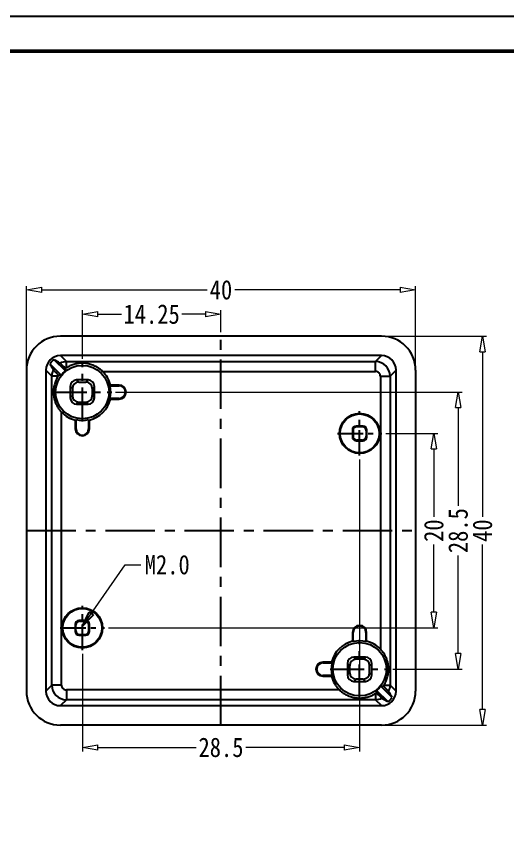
# Model space of a CAD drawing. Header units: millimetres. Extents: x 1786 to 2815, y -2075 to -1928.
# Drawn here: x 2703.5 to 2753.9, y -2017.3 to -1931.7 of the extents above; entities that cross this region are included whole.
import ezdxf

# ---------------------------------------------------------------- set-up
doc = ezdxf.new("R2010")
doc.units = ezdxf.units.MM
doc.linetypes.add('CENTER', pattern=[50.800000000000004, 31.75, -6.35, 6.35, -6.35])
doc.layers.add('dim', color=3, linetype='Continuous', lineweight=9)
doc.layers.add('from', color=7, linetype='Continuous')
doc.styles.add('FFS', font='simfang.ttf', dxfattribs={"width": 0.85})
doc.dimstyles.new('YanXiu', dxfattribs={"dimtxt": 2.5, "dimasz": 2.2, "dimexe": 1, "dimexo": 0.6, "dimgap": 0.66, "dimtad": 0, "dimzin": 9, "dimdsep": 46, "dimtxsty": 'FFS', "dimblk": 'CLOSEDBLANK', "dimcen": 0, "dimclrd": 256, "dimclre": 131, "dimclrt": 42, "dimazin": 0, "dimtfac": 1, "dimtofl": 0, "dimtmove": 0, "dimatfit": 3, "dimldrblk": 'CLOSEDBLANK', "dimfxl": 1, "dimlwd": 5, "dimlwe": 5, "dimarcsym": 0})

# ---------------------------------------------------------------- blocks, each defined once
blk = doc.blocks.new('_ClosedBlank')
at = {"color": 0, "linetype": 'ByBlock', "lineweight": -2}
for p, q in [((-1, 0.1666666666666667), (0, 0)), ((-1, 0.1666666666666667), (-1, -0.1666666666666667)), ((0, 0), (-1, -0.1666666666666667))]:
    blk.add_line(p, q, dxfattribs=at)
blk = doc.blocks.new('*D16')
at = {"layer": 'Defpoints', "color": 0}
for p in [(3216.576434153722, -2364.588537500703, 3e-09), (3221.924593986234, -2364.588537500703), (3188.076434153722, -2384.588537500703, 3e-09)]:
    blk.add_point(p, dxfattribs=at)
at = {"layer": 'dim', "color": 131, "lineweight": 5}
for p, q in [((3216.976234153722, -2364.588537500703), (3222.324393986235, -2364.588537500703)), ((3188.476234153722, -2384.588537500703), (3222.324393986235, -2384.588537500703))]:
    blk.add_line(p, q, dxfattribs=at)
at = {"layer": 'dim', "lineweight": 5}
for p, q in [((3221.924593986234, -2366.188537500703), (3221.924593986234, -2373.173332095298)), ((3221.924593986234, -2382.988537500703), (3221.924593986234, -2376.003742906108))]:
    blk.add_line(p, q, dxfattribs=at)
at = {"layer": 'dim', "lineweight": 5, "xscale": 1.6, "yscale": 1.6, "zscale": 1.6}
for p, rotation in [((3221.924593986234, -2364.588537500703), 90), ((3221.924593986234, -2384.588537500703), 270)]:
    blk.add_blockref('_ClosedBlank', p, dxfattribs=dict(at, rotation=rotation))
at = {"layer": 'dim', "color": 42, "insert": (3221.924593986235, -2374.588537500702), "char_height": 2, "attachment_point": 5, "rotation": 90, "style": 'FFS'}
blk.add_mtext('20', dxfattribs=at)
blk = doc.blocks.new('*D17')
at = {"layer": 'Defpoints', "color": 0}
for p in [(3188.824631868052, -2360.338537500703, 3e-09), (3224.424593986234, -2360.338537500703), (3217.324631868052, -2388.838537500703, 3e-09)]:
    blk.add_point(p, dxfattribs=at)
at = {"layer": 'dim', "color": 131, "lineweight": 5}
for p, q in [((3189.224431868052, -2360.338537500703), (3224.824393986235, -2360.338537500703)), ((3217.724431868052, -2388.838537500703), (3224.824393986235, -2388.838537500703))]:
    blk.add_line(p, q, dxfattribs=at)
at = {"layer": 'dim', "lineweight": 5}
for p, q in [((3224.424593986234, -2361.938537500703), (3224.424593986234, -2372.038467230433)), ((3224.424593986234, -2387.238537500703), (3224.424593986234, -2377.138607770973))]:
    blk.add_line(p, q, dxfattribs=at)
at = {"layer": 'dim', "lineweight": 5, "xscale": 1.6, "yscale": 1.6, "zscale": 1.6}
for p, rotation in [((3224.424593986234, -2360.338537500703), 90), ((3224.424593986234, -2388.838537500703), 270)]:
    blk.add_blockref('_ClosedBlank', p, dxfattribs=dict(at, rotation=rotation))
at = {"layer": 'dim', "color": 42, "insert": (3224.424593986235, -2374.588537500702), "char_height": 2, "attachment_point": 5, "rotation": 90, "style": 'FFS'}
blk.add_mtext('28.5', dxfattribs=at)
blk = doc.blocks.new('*D18')
at = {"layer": 'Defpoints', "color": 0}
for p in [(3216.552963092796, -2354.588537500787), (3226.924593986234, -2354.588537500787), (3216.552963092552, -2394.588537500703)]:
    blk.add_point(p, dxfattribs=at)
at = {"layer": 'dim', "color": 131, "lineweight": 5}
for p, q in [((3216.952763092796, -2354.588537500787), (3227.324393986235, -2354.588537500787)), ((3216.952763092552, -2394.588537500703), (3227.324393986235, -2394.588537500703))]:
    blk.add_line(p, q, dxfattribs=at)
at = {"layer": 'dim', "lineweight": 5}
for p, q in [((3226.924593986234, -2356.188537500787), (3226.924593986234, -2373.168737500745)), ((3226.924593986234, -2392.988537500703), (3226.924593986234, -2376.008337500745))]:
    blk.add_line(p, q, dxfattribs=at)
at = {"layer": 'dim', "lineweight": 5, "xscale": 1.6, "yscale": 1.6, "zscale": 1.6}
for p, rotation in [((3226.924593986234, -2354.588537500787), 90), ((3226.924593986234, -2394.588537500703), 270)]:
    blk.add_blockref('_ClosedBlank', p, dxfattribs=dict(at, rotation=rotation))
at = {"layer": 'dim', "color": 42, "insert": (3226.924593986235, -2374.588537500744), "char_height": 2, "attachment_point": 5, "rotation": 90, "style": 'FFS'}
blk.add_mtext('40', dxfattribs=at)
blk = doc.blocks.new('*D19')
at = {"layer": 'Defpoints', "color": 0}
for p in [(3200.049631868102, -2352.326762651963), (3200.049631868102, -2354.588537490788, 3e-09), (3185.799631868052, -2357.313537500703, 6e-09)]:
    blk.add_point(p, dxfattribs=at)
at = {"layer": 'dim', "color": 131, "lineweight": 5}
for p, q in [((3185.799631868052, -2356.913737500703), (3185.799631868052, -2351.926962651963)), ((3200.049631868102, -2354.188737490787), (3200.049631868102, -2351.926962651963))]:
    blk.add_line(p, q, dxfattribs=at)
at = {"layer": 'dim', "lineweight": 5}
for p, q in [((3187.399631868052, -2352.326762651963), (3189.814021057266, -2352.326762651963)), ((3198.449631868102, -2352.326762651963), (3196.035242678888, -2352.326762651963))]:
    blk.add_line(p, q, dxfattribs=at)
at = {"layer": 'dim', "lineweight": 5, "xscale": 1.6, "yscale": 1.6, "zscale": 1.6, "rotation": 180}
blk.add_blockref('_ClosedBlank', (3185.799631868052, -2352.326762651963), dxfattribs=at)
at = {"layer": 'dim', "lineweight": 5, "xscale": 1.6, "yscale": 1.6, "zscale": 1.6}
blk.add_blockref('_ClosedBlank', (3200.049631868102, -2352.326762651963), dxfattribs=at)
at = {"layer": 'dim', "color": 42, "insert": (3192.924631868077, -2352.326762651963), "char_height": 2, "attachment_point": 5, "style": 'FFS'}
blk.add_mtext('14.25', dxfattribs=at)
blk = doc.blocks.new('*D20')
at = {"layer": 'Defpoints', "color": 0}
for p in [(3220.049631868052, -2349.826762651963), (3180.049631868052, -2358.085206276302, 3e-09), (3220.049631868052, -2358.085206276302, 3e-09)]:
    blk.add_point(p, dxfattribs=at)
at = {"layer": 'dim', "color": 131, "lineweight": 5}
for p, q in [((3180.049631868052, -2357.685406276302), (3180.049631868052, -2349.426962651963)), ((3220.049631868052, -2357.685406276302), (3220.049631868052, -2349.426962651963))]:
    blk.add_line(p, q, dxfattribs=at)
at = {"layer": 'dim', "lineweight": 5}
for p, q in [((3181.649631868052, -2349.826762651963), (3198.629831868052, -2349.826762651963)), ((3218.449631868052, -2349.826762651963), (3201.469431868052, -2349.826762651963))]:
    blk.add_line(p, q, dxfattribs=at)
at = {"layer": 'dim', "lineweight": 5, "xscale": 1.6, "yscale": 1.6, "zscale": 1.6, "rotation": 180}
blk.add_blockref('_ClosedBlank', (3180.049631868052, -2349.826762651963), dxfattribs=at)
at = {"layer": 'dim', "lineweight": 5, "xscale": 1.6, "yscale": 1.6, "zscale": 1.6}
blk.add_blockref('_ClosedBlank', (3220.049631868052, -2349.826762651963), dxfattribs=at)
at = {"layer": 'dim', "color": 42, "insert": (3200.049631868052, -2349.826762651963), "char_height": 2, "attachment_point": 5, "style": 'FFS'}
blk.add_mtext('40', dxfattribs=at)
blk = doc.blocks.new('*D21')
at = {"layer": 'Defpoints', "color": 0}
for p in [(3214.299631868052, -2366.865339786373, 2.6536325e-09), (3185.799631868052, -2386.865339786373, 2.6536325e-09), (3214.299631868052, -2396.886973327508)]:
    blk.add_point(p, dxfattribs=at)
at = {"layer": 'dim', "color": 131, "lineweight": 5}
for p, q in [((3214.299631868052, -2367.265139786373), (3214.299631868052, -2397.286773327508)), ((3185.799631868052, -2387.265139786373), (3185.799631868052, -2397.286773327508))]:
    blk.add_line(p, q, dxfattribs=at)
at = {"layer": 'dim', "lineweight": 5}
for p, q in [((3187.399631868052, -2396.886973327508), (3197.499561597782, -2396.886973327508)), ((3212.699631868052, -2396.886973327508), (3202.599702138322, -2396.886973327508))]:
    blk.add_line(p, q, dxfattribs=at)
at = {"layer": 'dim', "lineweight": 5, "xscale": 1.6, "yscale": 1.6, "zscale": 1.6, "rotation": 180}
blk.add_blockref('_ClosedBlank', (3185.799631868052, -2396.886973327508), dxfattribs=at)
at = {"layer": 'dim', "lineweight": 5, "xscale": 1.6, "yscale": 1.6, "zscale": 1.6}
blk.add_blockref('_ClosedBlank', (3214.299631868052, -2396.886973327508), dxfattribs=at)
at = {"layer": 'dim', "color": 42, "insert": (3200.049631868052, -2396.886973327508), "char_height": 2, "attachment_point": 5, "style": 'FFS'}
blk.add_mtext('28.5', dxfattribs=at)
blk = doc.blocks.new('*u22')
at = {"color": 7, "linetype": 'Continuous'}
for p, q in [((16.50333122444999, 20.00000000005002, -3e-09), (-16.50333122444999, 20.00000000005002, -3e-09)), ((16.49952229554992, 17.99809462965004, -3e-09), (-16.49952229575001, 17.99809462965004, -3e-09)), ((-15.88618421904948, 17.38493696534988, -3e-09), (-16.49952229734981, 17.99809462965004, -3e-09)), ((15.88615474804965, 17.38493696534988, -3e-09), (16.49952229724977, 17.99809462965004, -3e-09)), ((-17.57984420405, 17.14427450795029, -3e-09), (-16.42493378864992, 15.9893640925502, -3e-09)), ((-15.98936409254975, 16.42493378865038, -3e-09), (-17.14427450794983, 17.57984420405046, -3e-09)), ((-15.88636463205012, 16.73551427705024, -3e-09), (-15.88636463305056, 17.38493696534988, -3e-09)), ((-15.88618421904948, 17.38493696534988, -3e-09), (15.88615474804965, 17.38493696534988, -3e-09)), ((15.88636463294961, 16.38588874385005, -3e-09), (15.88636463174998, 17.38493696534988, -3e-09)), ((-20.00000000004957, 16.50333122445045, -3e-09), (-20.00000000004957, -16.50333122444954, -3e-09)), ((-17.99809462964959, 16.49952229555038, -3e-09), (-17.99809462964959, -16.49952229574956, -3e-09)), ((-17.38493696535033, 15.8861547480501, -3e-09), (-17.99809462964959, 16.49952229735027, -3e-09)), ((-12.17635412454956, 16.38588874385005, -3e-09), (15.88636463294961, 16.38588874385005, -3e-09)), ((17.38493696535033, 15.88618421904994, -3e-09), (17.99809462964959, 16.49952229735027, -3e-09)), ((17.99809462964959, -16.49952229544942, -3e-09), (17.99809462964959, 16.49952229575047, -3e-09)), ((19.99999999995043, 16.50333122445045, -3e-09), (19.99999999995043, -16.50333122444954, -3e-09)), ((-16.73551425844971, 15.88636466065054, -3e-09), (-17.38493696535033, 15.88636463185048, -3e-09)), ((-17.38493696535033, -15.88618421904994, -3e-09), (-17.38493696535033, 15.8861547480501, -3e-09)), ((-13.66439879344989, 15.50000000005002, -3e-09), (-14.83560120655011, 15.50000000005002, -3e-09)), ((-14.83560120655011, 15.50000000005002, -3e-09), (-14.60868536254975, 15.27308415595053, -3e-09)), ((-13.66439879344989, 15.50000000005002, -3e-09), (-13.89131463755029, 15.27308415595053, -3e-09)), ((16.38588874375046, 15.88636463305011, -3e-09), (17.38493696535033, 15.88636463305011, -3e-09)), ((16.38588874375046, 15.88636463305011, -3e-09), (16.38588874375046, -12.17635412455002, -3e-09)), ((17.38493696535033, 15.88618421904994, -3e-09), (17.38493696535033, -15.88615474795006, -3e-09)), ((-15.50000000004957, 14.83560120655056, -3e-09), (-15.50000000004957, 13.66439879345035, -3e-09)), ((-15.50000000004957, 14.83560120655056, -3e-09), (-15.27308415595007, 14.6086853625502, -3e-09)), ((-15.27308415595007, 14.6086853625502, -3e-09), (-15.27308415595007, 13.89131463754984, -3e-09)), ((-14.60868536254975, 15.27308415595053, -3e-09), (-13.89131463755029, 15.27308415595053, -3e-09)), ((-13.00000000004957, 14.83560120655056, -3e-09), (-13.22691584404993, 14.6086853625502, -3e-09)), ((-13.22691584404993, 14.6086853625502, -3e-09), (-13.22691584404993, 13.89131463754984, -3e-09)), ((-13.00000000004957, 13.66439879345035, -3e-09), (-13.00000000004957, 14.83560120655056, -3e-09)), ((-11.41650309045008, 14.90000000005057, -3e-09), (-10.46982025974967, 14.90000000005057, -3e-09)), ((-10.46982025974967, 14.96982025975012, -3e-09), (-11.36142132934992, 14.96982025975012, -3e-09)), ((-10.46982025974967, 14.90000000005057, -3e-09), (-10.46982025974967, 14.96982025975012, -3e-09)), ((-15.50000000004957, 13.66439879345035, -3e-09), (-15.27308415595007, 13.89131463754984, -3e-09)), ((-13.00000000004957, 13.66439879345035, -3e-09), (-13.22691584404993, 13.89131463754984, -3e-09)), ((-14.83560120655011, 13.00000000005002, -3e-09), (-14.60868536254975, 13.22691584405038, -3e-09)), ((-14.83560120655011, 13.00000000005002, -3e-09), (-13.66439879344989, 13.00000000005002, -3e-09)), ((-14.60868536254975, 13.22691584405038, -3e-09), (-13.89131463755029, 13.22691584405038, -3e-09)), ((-13.66439879344989, 13.00000000005002, -3e-09), (-13.89131463755029, 13.22691584405038, -3e-09)), ((-10.46982025974967, 13.60000000005039, -3e-09), (-11.41650309045008, 13.60000000005039, -3e-09)), ((-11.36142132934992, 13.53017974034992, -3e-09), (-10.46982025974967, 13.53017974034992, -3e-09)), ((-10.46982025974967, 13.60000000005039, -3e-09), (-10.46982025974967, 13.53017974034992, -3e-09)), ((-16.38588874374955, -15.88636463295006, -3e-09), (-16.38588874374955, 12.17635412455002, -3e-09)), ((-14.96982025974967, 11.36142132945042, -3e-09), (-14.96982025974967, 10.46982025975012, -3e-09)), ((-14.90000000005011, 10.46982025975012, -3e-09), (-14.90000000005011, 11.41650309045053, -3e-09)), ((-13.60000000004993, 11.41650309045053, -3e-09), (-13.60000000004993, 10.46982025975012, -3e-09)), ((-13.53017974025033, 10.46982025975012, -3e-09), (-13.53017974025033, 11.36142132945042, -3e-09)), ((-14.90000000005011, 10.46982025975012, -3e-09), (-14.96982025974967, 10.46982025975012, -3e-09)), ((-13.60000000004993, 10.46982025975012, -3e-09), (-13.53017974025033, 10.46982025975012, -3e-09)), ((13.49999999995043, 10.35136072395017, -3e-09), (13.56982025975003, 10.2815404642497, -3e-09)), ((13.49999999995043, 10.35136072395017, -3e-09), (13.49999999995043, 9.648639276049835, -3e-09)), ((13.56982025975003, 10.2815404642497, -3e-09), (13.56982025975003, 9.718459535750299, -3e-09)), ((13.89863927605029, 10.75000000005002, -3e-09), (13.96845953574984, 10.68017974035047, -3e-09)), ((14.60136072394971, 10.75000000005002, -3e-09), (13.89863927605029, 10.75000000005002, -3e-09)), ((14.53154046425016, 10.68017974035047, -3e-09), (13.96845953574984, 10.68017974035047, -3e-09)), ((14.60136072394971, 10.75000000005002, -3e-09), (14.53154046425016, 10.68017974035047, -3e-09)), ((14.99999999995043, 10.35136072395017, -3e-09), (14.93017974024997, 10.2815404642497, -3e-09)), ((14.93017974024997, 10.2815404642497, -3e-09), (14.93017974024997, 9.718459535750299, -3e-09)), ((14.99999999995043, 9.648639276049835, -3e-09), (14.99999999995043, 10.35136072395017, -3e-09)), ((13.49999999995043, 9.648639276049835, -3e-09), (13.56982025975003, 9.718459535750299, -3e-09)), ((14.99999999995043, 9.648639276049835, -3e-09), (14.93017974024997, 9.718459535750299, -3e-09)), ((13.89863927605029, 9.250000000050022, -3e-09), (13.96845953574984, 9.319820259750486, -3e-09)), ((13.89863927605029, 9.250000000050022, -3e-09), (14.60136072394971, 9.250000000050022, -3e-09)), ((14.53154046425016, 9.319820259750486, -3e-09), (13.96845953574984, 9.319820259750486, -3e-09)), ((14.60136072394971, 9.250000000050022, -3e-09), (14.53154046425016, 9.319820259750486, -3e-09)), ((-13.89863927605029, -9.249999999949978, -3e-09), (-14.60136072394971, -9.249999999949978, -3e-09)), ((-14.60136072394971, -9.249999999949978, -3e-09), (-14.53154046425016, -9.319820259649532, -3e-09)), ((-14.53154046425016, -9.319820259649532, -3e-09), (-13.96845953574984, -9.319820259649532, -3e-09)), ((-13.89863927605029, -9.249999999949978, -3e-09), (-13.96845953574984, -9.319820259649532, -3e-09)), ((-15.00000000004957, -9.648639276049835, -3e-09), (-15.00000000004957, -10.35136072395017, -3e-09)), ((-15.00000000004957, -9.648639276049835, -3e-09), (-14.93017974024997, -9.718459535750299, -3e-09)), ((-14.93017974024997, -10.2815404642497, -3e-09), (-14.93017974024997, -9.718459535750299, -3e-09)), ((-13.50000000004957, -9.648639276049835, -3e-09), (-13.56982025975003, -9.718459535750299, -3e-09)), ((-13.56982025975003, -10.2815404642497, -3e-09), (-13.56982025975003, -9.718459535750299, -3e-09)), ((-13.50000000004957, -10.35136072395017, -3e-09), (-13.50000000004957, -9.648639276049835, -3e-09)), ((-15.00000000004957, -10.35136072395017, -3e-09), (-14.93017974024997, -10.2815404642497, -3e-09)), ((-14.60136072394971, -10.74999999994998, -3e-09), (-14.53154046425016, -10.68017974024951, -3e-09)), ((-14.60136072394971, -10.74999999994998, -3e-09), (-13.89863927605029, -10.74999999994998, -3e-09)), ((-14.53154046425016, -10.68017974024951, -3e-09), (-13.96845953574984, -10.68017974024951, -3e-09)), ((-13.89863927605029, -10.74999999994998, -3e-09), (-13.96845953574984, -10.68017974024951, -3e-09)), ((-13.50000000004957, -10.35136072395017, -3e-09), (-13.56982025975003, -10.2815404642497, -3e-09)), ((13.53017974025033, -10.46982025965008, -3e-09), (13.59999999994989, -10.46982025965008, -3e-09)), ((13.53017974025033, -10.46982025965008, -3e-09), (13.53017974025033, -11.36142132934947, -3e-09)), ((13.59999999994989, -11.41650309044962, -3e-09), (13.59999999994989, -10.46982025965008, -3e-09)), ((14.96982025974967, -10.46982025965008, -3e-09), (14.89999999995007, -10.46982025965008, -3e-09)), ((14.89999999995007, -10.46982025965008, -3e-09), (14.89999999995007, -11.41650309044962, -3e-09)), ((14.96982025974967, -11.36142132934947, -3e-09), (14.96982025974967, -10.46982025965008, -3e-09)), ((10.46982025974967, -13.59999999994943, -3e-09), (10.46982025974967, -13.53017974024988, -3e-09)), ((11.36142132934992, -13.53017974024988, -3e-09), (10.46982025974967, -13.53017974024988, -3e-09)), ((10.46982025974967, -13.59999999994943, -3e-09), (11.41650309045008, -13.59999999994943, -3e-09)), ((12.99999999995043, -13.66439879344944, -3e-09), (13.22691584404993, -13.8913146374498, -3e-09)), ((12.99999999995043, -13.66439879344944, -3e-09), (12.99999999995043, -14.83560120654965, -3e-09)), ((13.66439879344989, -12.99999999994998, -3e-09), (13.89131463745025, -13.22691584404947, -3e-09)), ((14.83560120655011, -12.99999999994998, -3e-09), (13.66439879344989, -12.99999999994998, -3e-09)), ((14.60868536244971, -13.22691584404947, -3e-09), (13.89131463745025, -13.22691584404947, -3e-09)), ((14.83560120655011, -12.99999999994998, -3e-09), (14.60868536244971, -13.22691584404947, -3e-09)), ((15.49999999995043, -13.66439879344944, -3e-09), (15.27308415595007, -13.8913146374498, -3e-09)), ((15.49999999995043, -14.83560120654965, -3e-09), (15.49999999995043, -13.66439879344944, -3e-09)), ((13.22691584404993, -14.60868536245016, -3e-09), (13.22691584404993, -13.8913146374498, -3e-09)), ((15.27308415595007, -14.60868536245016, -3e-09), (15.27308415595007, -13.8913146374498, -3e-09)), ((10.46982025974967, -14.89999999994961, -3e-09), (10.46982025974967, -14.96982025965008, -3e-09)), ((11.41650309045008, -14.89999999994961, -3e-09), (10.46982025974967, -14.89999999994961, -3e-09)), ((10.46982025974967, -14.96982025965008, -3e-09), (11.36142132934992, -14.96982025965008, -3e-09)), ((12.99999999995043, -14.83560120654965, -3e-09), (13.22691584404993, -14.60868536245016, -3e-09)), ((13.66439879344989, -15.49999999994998, -3e-09), (13.89131463745025, -15.27308415594962, -3e-09)), ((14.60868536244971, -15.27308415594962, -3e-09), (13.89131463745025, -15.27308415594962, -3e-09)), ((14.83560120655011, -15.49999999994998, -3e-09), (14.60868536244971, -15.27308415594962, -3e-09)), ((15.49999999995043, -14.83560120654965, -3e-09), (15.27308415595007, -14.60868536245016, -3e-09)), ((-17.38493696535033, -15.88618421904994, -3e-09), (-17.99809462964959, -16.49952229725022, -3e-09)), ((-16.38588874374955, -15.88636463295006, -3e-09), (-17.38493696535033, -15.88636463295006, -3e-09)), ((13.66439879344989, -15.49999999994998, -3e-09), (14.83560120655011, -15.49999999994998, -3e-09)), ((17.57984420405, -17.14427450795029, -3e-09), (16.42493378864992, -15.9893640925502, -3e-09)), ((16.73551425844971, -15.88636466054959, -3e-09), (17.38493696535033, -15.88636463174953, -3e-09)), ((17.38493696535033, -15.88615474795006, -3e-09), (17.99809462964959, -16.49952229725022, -3e-09)), ((-15.88636463305056, -16.38588874375, -3e-09), (-15.88636463185003, -17.38493696534988, -3e-09)), ((12.17635412455047, -16.38588874375, -3e-09), (-15.88636463305056, -16.38588874375, -3e-09)), ((15.88636463205012, -16.73551427705024, -3e-09), (15.88636463294961, -17.38493696534988, -3e-09)), ((15.98936409254975, -16.42493378864947, -3e-09), (17.14427450794983, -17.57984420404955, -3e-09)), ((-15.88615474805056, -17.38493696534988, -3e-09), (-16.49952229734981, -17.99809462965004, -3e-09)), ((15.88618421905039, -17.38493696534988, -3e-09), (-15.88615474805056, -17.38493696534988, -3e-09)), ((15.88618421905039, -17.38493696534988, -3e-09), (16.49952229724977, -17.99809462965004, -3e-09)), ((-16.49952229554992, -17.99809462965004, -3e-09), (16.49952229575001, -17.99809462965004, -3e-09)), ((16.50333122444999, -19.99999999994998, -3e-09), (-16.50333122444999, -19.99999999994998, -3e-09))]:
    blk.add_line(p, q, dxfattribs=at)
at = {"color": 1, "linetype": 'CENTER', "ltscale": 0.1600000000797218}
for p, q in [((0, -20.00000000996488), (0, 20.00000000996533)), ((-20.00000000996579, 0), (20.00000000996579, 0))]:
    blk.add_line(p, q, dxfattribs=at)
at = {"color": 1, "linetype": 'CENTER', "ltscale": 0.11}
for p, q in [((-14.25000000004957, 11.22500000004948), (-14.25000000004957, 17.27500000004966)), ((-17.27500000004966, 14.25000000005002), (-11.22500000004948, 14.25000000005002)), ((14.24999999995043, -17.27499999995052), (14.24999999995043, -11.22499999995034)), ((11.22499999995034, -14.24999999994998), (17.27499999995052, -14.24999999994998))]:
    blk.add_line(p, q, dxfattribs=at)
at = {"color": 1, "linetype": 'CENTER', "ltscale": 0.082792810388}
for p, q in [((14.24999999995043, 7.723197714379694), (14.24999999995043, 12.2768022857199)), ((11.97319771428056, 10.00000000005002), (16.52680228562031, 10.00000000005002)), ((-14.25000000004957, -12.27680228562031), (-14.25000000004957, -7.723197714280104)), ((-16.52680228571944, -9.999999999949978), (-11.97319771437969, -9.999999999949978))]:
    blk.add_line(p, q, dxfattribs=at)
at = {"color": 7, "linetype": 'Continuous'}
for centre, radius in [((-14.25000000004957, 14.25000000005002, -3e-09), 2.75), ((14.24999999995043, 10.00000000005002, -3e-09), 2.0698202597), ((14.24999999995043, 10.00000000005002, -3e-09), 2), ((-14.25000000004957, -9.999999999949978, -3e-09), 2.0698202597), ((-14.25000000004957, -9.999999999949978, -3e-09), 2), ((14.24999999995043, -14.24999999994998, -3e-09), 2.75)]:
    blk.add_circle(centre, radius, dxfattribs=at)
for centre, radius, start, end in [((-15.88443138494995, 15.88486566045049, -3e-09), 1.5000722508, 90.07089174519813, 116.2066984408942), ((15.88427674965033, 15.88427674905051, -3e-09), 1.5006678032, 0.0767679739055205, 89.92371364501123), ((-15.88473708204992, 15.88440148014979, -3e-09), 1.5002023908, 153.7944443026142, 179.9284539460977), ((-14.25000000004957, 14.25000000005002, -3e-09), 2.7849101299, 128.6504431594943, 141.3495568405261), ((-14.30138200564988, 14.30934695174983, -3e-09), 2.8980092805, 123.155840450418, 125.1779449717931), ((-14.25000000004957, 14.25000000005002, -3e-09), 2.9769158441, 13.99284204199922, 45.8471230478768), ((15.88654581225046, 15.88654581194987, -3e-09), 0.4993376476, 359.9792111067214, 90.02078893509696), ((-14.30933240014974, 14.3013725107503, -3e-09), 2.8980266495, 144.8220673215863, 146.8441998053206), ((-15.96132336305027, 7.620728822250385, -3e-09), 8.3814696327, 93.1708630995068, 94.90196113689133), ((-14.25000000004957, 14.25000000005002, -3e-09), 2.9070955844, 347.0799705416024, 12.92002945839759), ((-18.86170877445011, 20.83020465765003, -3e-09), 9.5183201115, 321.4622152742901, 321.9975446834107), ((-10.46982025974967, 14.25000000005002, -3e-09), 0.7198202597, 270, 90), ((-10.46982025974967, 14.25000000005002, -3e-09), 0.65, 270, 90), ((-14.25000000004957, 14.25000000005002, -3e-09), 2.9769158441, 283.9928420419992, 346.0071579580008), ((-18.83220880194995, 7.693067999250161, -3e-09), 9.4807455489, 38.00139472069158, 38.53884577910118), ((-14.25000000004957, 14.25000000005002, -3e-09), 2.9769158441, 224.1528769521051, 256.0071579580008), ((-20.80693199274947, 18.83220880735007, -3e-09), 9.4807455482, 308.0013946622798, 308.5388457206969), ((-14.25000000004957, 14.25000000005002, -3e-09), 2.9070955844, 257.0799705416024, 282.9200294583976), ((-7.669795336649713, 18.86170876575034, -3e-09), 9.518320108200001, 231.462215214307, 231.9975446235822), ((-14.25000000004957, 10.46982025975012, -3e-09), 0.7198202597, 180, 0), ((-14.25000000004957, 10.46982025975012, -3e-09), 0.65, 180, 0), ((14.24999999995043, -10.46982025965008, -3e-09), 0.7198202597, 0, 180), ((14.24999999995043, -10.46982025965008, -3e-09), 0.65, 0, 180), ((14.24999999995043, -14.24999999994998, -3e-09), 2.9769158441, 103.9928420419992, 166.0071579580008), ((7.669795332350532, -18.86170876224969, -3e-09), 9.518320108200001, 51.46221518109885, 51.99754459039664), ((14.24999999995043, -14.24999999994998, -3e-09), 2.9070955844, 77.07997054160242, 102.9200294583976), ((20.80693198835024, -18.83220881074976, -3e-09), 9.4807455482, 128.0013946288087, 128.5388456873015), ((14.24999999995043, -14.24999999994998, -3e-09), 2.9769158441, 44.15287695210506, 76.00715795800078), ((10.46982025974967, -14.24999999994998, -3e-09), 0.7198202597, 90, 270), ((10.46982025974967, -14.24999999994998, -3e-09), 0.65, 90, 270), ((14.24999999995043, -14.24999999994998, -3e-09), 2.9070955844, 167.0799705416024, 192.9200294583976), ((18.83220879855025, -7.693067994850026, -3e-09), 9.4807455489, 218.0013947542153, 218.5388458126064), ((18.86170877785071, -20.83020465324989, -3e-09), 9.5183201115, 141.462215307478, 141.9975447164865), ((14.24999999995043, -14.24999999994998, -3e-09), 2.9769158441, 193.9928420419992, 225.8471230478768), ((-15.88427689934952, -15.88427689864966, -3e-09), 1.5006678032, 180.0767622668947, 269.923719351996), ((-15.88655383134983, -15.8865538311502, -3e-09), 0.499327637, 179.9782906087047, 270.0217094112014), ((14.24999999995043, -14.24999999994998, -3e-09), 2.7849101299, 308.6504431594943, 321.3495568405261), ((15.96132332635034, -7.620728824749676, -3e-09), 8.3814696327, 273.170863351011, 274.9019613884095), ((14.30933240045078, -14.30137251094948, -3e-09), 2.8980266492, 324.8220673215137, 326.8441998053785), ((15.88473708614993, -15.88440146445009, -3e-09), 1.5002023908, 333.7944436984708, 359.9284533489143), ((14.30138200595002, -14.30934695225005, -3e-09), 2.8980092799, 303.155840450194, 305.1779449719809), ((15.88443136945034, -15.88486566534993, -3e-09), 1.5000722507, 270.0708923347996, 296.2066990524017)]:
    blk.add_arc(centre, radius, start, end, dxfattribs=at)
for centre, major_axis, ratio, start_param, end_param in [((-16.4966656019501, 16.49666560194964, -3e-09), (2.4795870432, -2.4795870432), 0.9980991556000001, 2.3571458162, 3.9260394909), ((16.4966656019501, 16.49666560194964, -3e-09), (-2.4795870432, -2.4795870432), 0.9980991556000001, 2.3571458162, 3.9260394909), ((-16.4966656019501, 16.49666560194964, -3e-09), (1.0626801614, -1.0626801614), 0.9980991556, 2.3571458152, 3.9260394921), ((16.4966656019501, 16.49666560194964, -3e-09), (-1.0626801614, -1.0626801614), 0.9980991556, 2.3571458152, 3.9260394921), ((-16.32202183034997, 16.32202183035042, -3e-09), (1.0626801614, -1.0626801614), 0.9980991556, 2.9347922603, 3.3483930469), ((-17.09241833035003, 17.09241833035048, -3e-09), (-2.8733216899, 4.924559859399999), 0.06934711, 1.5198348869, 1.6412724002), ((-17.09241833035003, 17.09241833035048, -3e-09), (-4.924559859399999, 2.8733216899), 0.06934711, -1.6412724098, -1.5198348869), ((-14.83539877804969, 14.83539877805015, -3e-09), (-0.4700155946999999, 0.4700155946999999), 0.9996954599, -0.7852458701, 0.7852458702), ((-13.66460122195031, 14.83539877805015, -3e-09), (0.4700155946999999, 0.4700155946999999), 0.9996954599, -0.7852458701, 0.7852458702), ((-14.6084829339502, 14.60848293394974, -3e-09), (-0.4700155946999999, 0.4700155946999999), 0.9996954599, -0.7852458701, 0.7852458701), ((-13.8915170660498, 14.60848293394974, -3e-09), (0.4700155946999999, 0.4700155946999999), 0.9996954599, -0.7852458701, 0.7852458701), ((-14.6084829339502, 13.89151706605026, -3e-09), (-0.4700155946999999, -0.4700155946999999), 0.9996954599, -0.7852458701, 0.7852458701), ((-13.8915170660498, 13.89151706605026, -3e-09), (0.4700155946999999, -0.4700155946999999), 0.9996954599, -0.7852458701, 0.7852458701), ((-14.83539877804969, 13.6646012220499, -3e-09), (0.4700155946, 0.4700155947999999), 0.9996954599, 2.3563467833, 3.9268385236), ((-13.66460122195031, 13.6646012220499, -3e-09), (-0.4700155946999999, 0.4700155946999999), 0.9996954599, -3.9268385237, -2.3563467834), ((13.89876073314963, 10.35123926684992, -3e-09), (-0.2820093569, 0.2820093567), 0.9996954599, -0.7852458704999999, 0.7852458698000001), ((13.96858099285009, 10.28141900715036, -3e-09), (-0.2820093568000001, 0.2820093568000001), 0.9996954599, -0.7852458701, 0.7852458701), ((14.53141900704986, 10.28141900715036, -3e-09), (0.2820093568000001, 0.2820093568000001), 0.9996954599, -0.7852458701, 0.7852458701), ((14.60123926685037, 10.35123926684992, -3e-09), (0.2820093569, 0.2820093568000001), 0.9996954599, -0.78524587, 0.7852458703), ((13.89876073314963, 9.648760733250128, -3e-09), (0.2820093568000001, 0.2820093568000001), 0.9996954599, 2.3563467835, 3.9268385238), ((13.96858099285009, 9.718580992950592, -3e-09), (-0.2820093568000001, -0.2820093568000001), 0.9996954599, -0.7852458701, 0.7852458701), ((14.53141900704986, 9.718580992950592, -3e-09), (0.2820093568000001, -0.2820093568000001), 0.9996954599, -0.7852458701, 0.7852458701), ((14.60123926685037, 9.648760733250128, -3e-09), (-0.2820093568000001, 0.2820093569), 0.9996954599, -3.9268385236, -2.3563467833), ((-14.60123926685037, -9.648760733150084, -3e-09), (-0.2820093569, 0.2820093567), 0.9996954599, -0.7852458704, 0.7852458699), ((-14.53141900714991, -9.718580992849638, -3e-09), (-0.2820093568000001, 0.2820093568000001), 0.9996954599, -0.7852458701, 0.7852458701), ((-13.96858099295014, -9.718580992849638, -3e-09), (0.2820093568000001, 0.2820093568000001), 0.9996954599, -0.7852458701, 0.7852458701), ((-13.89876073314963, -9.648760733150084, -3e-09), (0.2820093568000001, 0.2820093568000001), 0.9996954599, -0.7852458701, 0.7852458702), ((-14.60123926685037, -10.35123926674987, -3e-09), (0.2820093568000001, 0.2820093569), 0.9996954599, 2.3563467832, 3.9268385235), ((-14.53141900714991, -10.28141900704941, -3e-09), (-0.2820093568000001, -0.2820093568000001), 0.9996954599, -0.7852458701, 0.7852458701), ((-13.96858099295014, -10.28141900704941, -3e-09), (0.2820093568000001, -0.2820093568000001), 0.9996954599, -0.7852458701, 0.7852458701), ((-13.89876073314963, -10.35123926674987, -3e-09), (-0.2820093568000001, 0.2820093568000001), 0.9996954599, -3.9268385238, -2.3563467835), ((13.66460122195031, -13.66460122194985, -3e-09), (-0.4700155946999999, 0.4700155946999999), 0.9996954599, -0.7852458701999999, 0.7852458701000001), ((13.8915170660498, -13.89151706605026, -3e-09), (-0.4700155946999999, 0.4700155946999999), 0.9996954599, -0.7852458701, 0.7852458701), ((14.6084829339502, -13.89151706605026, -3e-09), (0.4700155946999999, 0.4700155946999999), 0.9996954599, -0.7852458701, 0.7852458701), ((14.83539877804969, -13.66460122194985, -3e-09), (0.4700155946999999, 0.4700155946999999), 0.9996954599, -0.7852458701, 0.7852458702), ((13.66460122195031, -14.8353987779501, -3e-09), (0.4700155946, 0.4700155947999999), 0.9996954599, 2.3563467833, 3.9268385236), ((13.8915170660498, -14.60848293394974, -3e-09), (-0.4700155946999999, -0.4700155946999999), 0.9996954599, -0.7852458701, 0.7852458701), ((14.6084829339502, -14.60848293394974, -3e-09), (0.4700155946999999, -0.4700155946999999), 0.9996954599, -0.7852458701, 0.7852458701), ((14.83539877804969, -14.8353987779501, -3e-09), (-0.4700155946999999, 0.4700155946999999), 0.9996954599, -3.9268385238, -2.3563467835), ((-16.4966656019501, -16.49666560194964, -3e-09), (2.4795870432, 2.4795870432), 0.9980991556000001, 2.3571458162, 3.9260394909), ((-16.4966656019501, -16.49666560194964, -3e-09), (1.0626801614, 1.0626801614), 0.9980991556, 2.3571458152, 3.9260394921), ((16.4966656019501, -16.49666560194964, -3e-09), (-1.0626801614, 1.0626801614), 0.9980991556, 2.3571458152, 3.9260394921), ((16.4966656019501, -16.49666560194964, -3e-09), (-2.4795870432, 2.4795870432), 0.9980991556000001, 2.3571458162, 3.9260394909), ((17.09241833024998, -17.09241833024953, -3e-09), (-2.8733216899, 4.924559859399999), 0.06934711, -1.6217577667, -1.5003202534), ((17.09241833024998, -17.09241833024953, -3e-09), (-4.924559859399999, 2.8733216899), 0.06934711, 1.5003202438, 1.6217577667), ((16.32202183024992, -16.32202183024947, -3e-09), (-1.0626801614, 1.0626801614), 0.9980991556, 2.9347922603, 3.3483930469)]:
    blk.add_ellipse(centre, major_axis=major_axis, ratio=ratio, start_param=start_param, end_param=end_param, dxfattribs=at)
for points, knots in [([(-15.97153215445041, 16.67752768025002, -3e-09), (-16.01331662151934, 16.71896215814399, -3e-09), (-16.0980152703089, 16.802707115272, -3e-09), (-16.22304949956752, 16.92567044400511, -3e-09), (-16.33970821387265, 17.03865494127575, -3e-09), (-16.43534825269068, 17.13165788171731, -3e-09), (-16.50273544571775, 17.19187267351358, -3e-09), (-16.53498488022421, 17.22372303337738, -3e-09), (-16.54687995485028, 17.23074170435029, -3e-09)], [0, 0, 0, 0, 0.1765356021294745, 0.3573455196028072, 0.5260215431184481, 0.6639871727112039, 0.7568906285496342, 0.798324803855447, 0.798324803855447, 0.798324803855447, 0.798324803855447]), ([(-14.24999951475047, 17.2191122926497, -3e-09), (-14.32950964283737, 17.2191122926497, -3e-09), (-14.48532519379692, 17.21301317518529, -3e-09), (-14.71272626954266, 17.18651537933507, -3e-09), (-14.92895552487066, 17.14490795823539, -3e-09), (-15.13494652109896, 17.08967429444479, -3e-09), (-15.33257417318392, 17.02144785556955, -3e-09), (-15.5233765197105, 16.94028140300474, -3e-09), (-15.70861872087329, 16.8456884436082, -3e-09), (-15.82777753136566, 16.77378694039083, -3e-09), (-15.88636463205012, 16.73551427705024, -3e-09)], [0, 0, 0, 0, 0.2385303842607051, 0.4672350878533754, 0.6862023156789722, 0.8985283236245198, 1.106502681646813, 1.312912912984264, 1.520065416854827, 1.73000637553641, 1.73000637553641, 1.73000637553641, 1.73000637553641]), ([(-12.17635412454956, 16.38588874385005, -3e-09), (-12.24480597191239, 16.45234580598254, -3e-09), (-12.38720010965772, 16.57757131117291, -3e-09), (-12.61267329943456, 16.73994746264163, -3e-09), (-12.84094227209775, 16.87404204844642, -3e-09), (-13.06692306715188, 16.98164556076562, -3e-09), (-13.29279050643455, 17.06729876130276, -3e-09), (-13.52291997687747, 17.13406780612149, -3e-09), (-13.75992896794054, 17.18268786540992, -3e-09), (-14.00308630137083, 17.21243381330197, -3e-09), (-14.16748043579724, 17.2191122926497, -3e-09), (-14.24999951475047, 17.2191122926497, -3e-09)], [0, 0, 0, 0, 0.2862162969364169, 0.5677900584255817, 0.832345029871903, 1.079356362382914, 1.317798209843276, 1.556256130216977, 1.797455494518436, 2.042844237259246, 2.290401474118949, 2.290401474118949, 2.290401474118949, 2.290401474118949]), ([(-17.23074173195027, 16.54688000174974, -3e-09), (-17.22372914048048, 16.53499523050246, -3e-09), (-17.19190513636178, 16.50276899902174, -3e-09), (-17.13172619320732, 16.43542133972602, -3e-09), (-17.03875737299517, 16.33981407002283, -3e-09), (-16.92577992297923, 16.2231613483194, -3e-09), (-16.80277931299003, 16.09808839116905, -3e-09), (-16.71899287870761, 16.01334758536226, -3e-09), (-16.6775276871499, 15.97153215444996, -3e-09)], [0, 0, 0, 0, 0.0413982854777922, 0.1342345093045441, 0.2721421049449015, 0.4408019170117161, 0.621658431259133, 0.7983248722140837, 0.7983248722140837, 0.7983248722140837, 0.7983248722140837]), ([(-15.98936409254975, 16.42493378865038, -3e-09), (-15.98780872781384, 16.45297499357738, -3e-09), (-15.98439853837006, 16.50910030757888, -3e-09), (-15.97853503474906, 16.59330863569962, -3e-09), (-15.9739079888649, 16.64944551620192, -3e-09), (-15.97153215445041, 16.67752768025002, -3e-09)], [0, 0, 0, 0, 0.0842529227919027, 0.1686838981544166, 0.2532313566679941, 0.2532313566679941, 0.2532313566679941, 0.2532313566679941]), ([(-16.73551425844971, 15.88636466065054, -3e-09), (-16.82535003693393, 15.74884547272091, -3e-09), (-16.97857233328784, 15.46482505675151, -3e-09), (-17.13263857678067, 15.01773104639477, -3e-09), (-17.21175662892327, 14.57809029057252, -3e-09), (-17.22640412634007, 14.16487172721297, -3e-09), (-17.19098487302363, 13.78738519519623, -3e-09), (-17.11551290312525, 13.43804225509249, -3e-09), (-17.00047127723705, 13.10174859623286, -3e-09), (-16.84074084630161, 12.77136008754471, -3e-09), (-16.63628936819433, 12.45749977113451, -3e-09), (-16.47237694148421, 12.26543836511503, -3e-09), (-16.38588874374955, 12.17635412455002, -3e-09)], [0, 0, 0, 0, 0.4927859041228883, 0.9627700883074537, 1.413119596953163, 1.827817623615966, 2.199392580560542, 2.547732545212544, 2.897636046470058, 3.263231823011632, 3.645819800203342, 4.018305897098123, 4.018305897098123, 4.018305897098123, 4.018305897098123]), ([(16.73551425844971, -15.88636466054959, -3e-09), (16.82535003693387, -15.74884547262006, -3e-09), (16.97857233326786, -15.46482505667598, -3e-09), (17.13263857678372, -15.01773104636723, -3e-09), (17.21175662897038, -14.57809029057286, -3e-09), (17.22640412617176, -14.16487172721651, -3e-09), (17.19098487304775, -13.7873851951611, -3e-09), (17.11551290315091, -13.43804225504848, -3e-09), (17.00047127720645, -13.10174859621337, -3e-09), (16.84074084632758, -12.77136008750555, -3e-09), (16.63628936806356, -12.45749977120786, -3e-09), (16.47237694147003, -12.26543836509949, -3e-09), (16.38588874375046, -12.17635412455002, -3e-09)], [0, 0, 0, 0, 0.4927859041225198, 0.9627700882122141, 1.413119596858657, 1.827817623517026, 2.199392580452238, 2.547732545202216, 2.897636046364782, 3.263231822906355, 3.64581980015219, 4.018305896982016, 4.018305896982016, 4.018305896982016, 4.018305896982016]), ([(17.23074173195027, -16.54688000174974, -3e-09), (17.22372914046744, -16.53499523048036, -3e-09), (17.19190513645644, -16.50276899890776, -3e-09), (17.13172619313413, -16.43542133975716, -3e-09), (17.03875737298332, -16.33981407000282, -3e-09), (16.92577992304295, -16.22316134822282, -3e-09), (16.80277931295022, -16.09808839117495, -3e-09), (16.71899287870761, -16.01334758536226, -3e-09), (16.6775276871499, -15.97153215444996, -3e-09)], [0, 0, 0, 0, 0.0413982855547777, 0.1342345093080928, 0.2721421049491077, 0.4408019170870237, 0.6216584312630493, 0.798324872218, 0.798324872218, 0.798324872218, 0.798324872218]), ([(12.17635412455047, -16.38588874375, -3e-09), (12.244805971913, -16.4523458058822, -3e-09), (12.38720010969782, -16.57757131104896, -3e-09), (12.61267329936981, -16.73994746267453, -3e-09), (12.84094227213138, -16.87404204832308, -3e-09), (13.06692306714674, -16.98164556067367, -3e-09), (13.29279050643559, -17.06729876120022, -3e-09), (13.52291997687702, -17.13406780602306, -3e-09), (13.7599289679086, -17.18268786529913, -3e-09), (14.00308630133598, -17.21243381321427, -3e-09), (14.16748043576331, -17.21911229254965, -3e-09), (14.24999951474956, -17.21911229254965, -3e-09)], [0, 0, 0, 0, 0.2862162969351332, 0.5677900584833021, 0.8323450298789441, 1.079356362389134, 1.317798209850347, 1.556256130224048, 1.797455494525506, 2.042844237167014, 2.290401474125769, 2.290401474125769, 2.290401474125769, 2.290401474125769]), ([(14.24999951474956, -17.21911229254965, -3e-09), (14.32950964283676, -17.21911229254965, -3e-09), (14.48532519378847, -17.21301317504548, -3e-09), (14.71272626951656, -17.18651537937115, -3e-09), (14.92895552485055, -17.14490795823949, -3e-09), (15.13494652102839, -17.08967429429866, -3e-09), (15.33257417323022, -17.02144785562755, -3e-09), (15.52337651968712, -16.94028140287795, -3e-09), (15.70861872084269, -16.84568844349477, -3e-09), (15.82777753138008, -16.77378694038141, -3e-09), (15.88636463205012, -16.73551427705024, -3e-09)], [0, 0, 0, 0, 0.2385303842616138, 0.4672350878426977, 0.6862023155702258, 0.8985283236372055, 1.106502681626846, 1.3129129130043, 1.520065416874863, 1.730006375504756, 1.730006375504756, 1.730006375504756, 1.730006375504756]), ([(15.98936409254975, -16.42493378864947, -3e-09), (15.98780872781383, -16.45297499357677, -3e-09), (15.98439853836894, -16.50910030757818, -3e-09), (15.97853503475553, -16.59330863566652, -3e-09), (15.97390798886122, -16.64944551613467, -3e-09), (15.97153215444951, -16.67752768014998, -3e-09)], [0, 0, 0, 0, 0.0842529227928105, 0.1686838981544172, 0.253231356569257, 0.253231356569257, 0.253231356569257, 0.253231356569257]), ([(15.97153215444951, -16.67752768014998, -3e-09), (16.01331662153523, -16.71896215806061, -3e-09), (16.09801527022919, -16.80270711525227, -3e-09), (16.22304949955952, -16.92567044394476, -3e-09), (16.33970821376456, -17.0386549412897, -3e-09), (16.43534825280164, -17.13165788152596, -3e-09), (16.50273544557885, -17.1918726736014, -3e-09), (16.53498488020194, -17.22372303336424, -3e-09), (16.54687995485028, -17.23074170435029, -3e-09)], [0, 0, 0, 0, 0.1765356022004647, 0.3573455195323192, 0.5260215431894295, 0.6639871727137205, 0.7568906285453717, 0.7983248039287489, 0.7983248039287489, 0.7983248039287489, 0.7983248039287489])]:
    blk.add_open_spline(points, degree=3, knots=knots, dxfattribs=at)
at = {"layer": 'dim', "color": 42, "insert": (-7.839380784060268, -3.51142886473508, -3e-09), "char_height": 2, "attachment_point": 4, "style": 'FFS'}
blk.add_mtext('M2.0', dxfattribs=at)
at = {"layer": 'dim'}
for base, p1, p2, picture, middle, set_off in [((19.99999999995043, 24.76177484879008, -6e-09), (-20.00000000004957, 16.50333122445045, -3e-09), (19.99999999995043, 16.50333122445045, -3e-09), '*D20', (-4.95675e-11, 24.76177484879008, -6e-09), (-3200.049631868102, 2374.588537500753, -6e-09)), ((0, 22.26177484879008, -6e-09), (-14.25000000004957, 17.27500000004966), (0, 20.00000000996533, -3e-09), '*D19', (-7.125000000024556, 22.26177484879008, -6e-09), (-3200.049631868102, 2374.588537500753, -6e-09)), ((14.24999999995043, -22.29843582675494, -2.6536325e-09), (-14.25000000004957, -12.27680228562031), (14.24999999995043, 7.723197714379694), '*D21', (-4.95675e-11, -22.29843582675494, -2.6536325e-09), (-3200.049631868102, 2374.588537500753, -2.6536325e-09))]:
    dim = blk.add_linear_dim(base=base, p1=p1, p2=p2, dimstyle='YanXiu', override={"dimtxt": 2, "dimasz": 1.6, "dimexe": 0.3998, "dimexo": 0.3998, "dimgap": 0.3998}, dxfattribs=at)
    dim.commit()
    dim.dimension.update_dxf_attribs({"geometry": picture, "text_midpoint": middle, "insert": set_off})
for base, p1, p2, picture, middle in [((26.87496211813277, 19.99999999996544, -3e-09), (16.50333122444999, -19.99999999994998, -3e-09), (16.50333122469465, 19.99999999996544, -3e-09), '*D18', (26.87496211813323, 8.6402e-12, -3e-09)), ((24.37496211813277, 14.25000000005002, -3e-09), (17.27499999995052, -14.24999999994998), (-11.22500000004948, 14.25000000005002), '*D17', (24.37496211813323, 5.09317e-11, -3e-09)), ((21.87496211813277, 10.00000000005002, -3e-09), (-11.97319771437969, -9.999999999949978), (16.52680228562031, 10.00000000005002), '*D16', (21.87496211813323, 5.09317e-11, -3e-09))]:
    dim = blk.add_linear_dim(base=base, p1=p1, p2=p2, angle=90, dimstyle='YanXiu', override={"dimtxt": 2, "dimasz": 1.6, "dimexe": 0.3998, "dimexo": 0.3998, "dimgap": 0.3998}, dxfattribs=at)
    dim.commit()
    dim.dimension.update_dxf_attribs({"geometry": picture, "text_midpoint": middle, "insert": (-3200.049631868102, 2374.588537500753, -3e-09)})
at = {"layer": 'dim', "annotation_type": 0, "has_hookline": 1, "hookline_direction": 0, "text_width": 4.827999999999999}
blk.add_leader([(-14.25000000004957, -9.833076249339683, -3e-09), (-9.839180784060268, -3.51142886473508, -3e-09), (-8.239180784060268, -3.51142886473508, -3e-09)], dimstyle='YanXiu', override={"dimtxt": 2, "dimasz": 1.6, "dimexe": 0.3998, "dimexo": 0.3998, "dimgap": 0.3998}, dxfattribs=at)

msp = doc.modelspace()

# ---------------------------------------------------------------- linework, layer by layer
at = {"layer": 'from', "elevation": -7.492191e-10}
msp.add_lwpolyline([(2609.194916544148, -2074.985256313391), (2815.33937939272, -2074.985256313391), (2815.33937939272, -1931.733387398288), (2609.194916544148, -1931.733387398288)], close=True, dxfattribs=at)
at = {"layer": 'from', "const_width": 0.3552697507938684, "elevation": -7.492191e-10}
msp.add_lwpolyline([(2612.747614052087, -2071.432558805452), (2612.747614052087, -1935.286084906226), (2811.786681884782, -1935.286084906226), (2811.786681884782, -2071.432558805452), (2612.747614052087, -2071.432558805452)], dxfattribs=at)

# ---------------------------------------------------------------- block references
msp.add_blockref('*u22', (2724.51690710156, -1984.600851271327))

doc.saveas('drawing.dxf')
